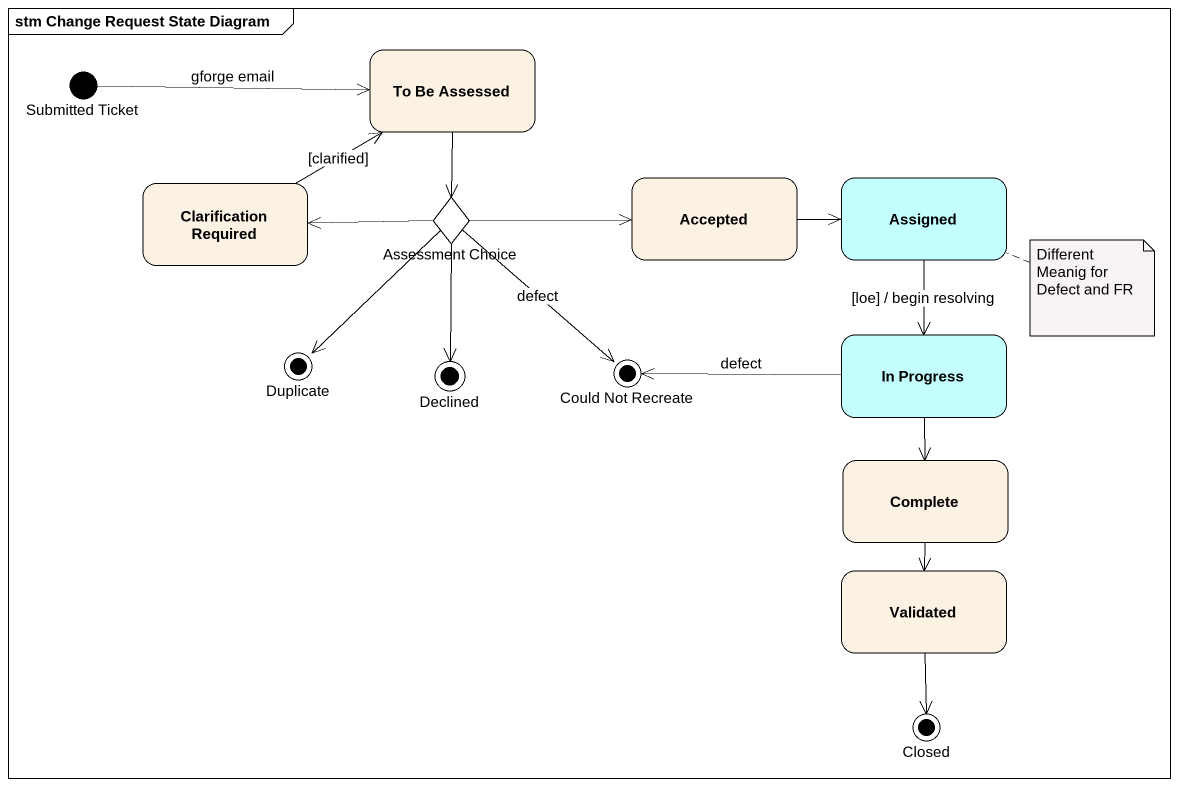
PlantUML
@startuml
mainframe stm Change Request State Diagram
hide empty description
state "Submitted Ticket" as Submitted_Ticket <<start>>
state "To Be Assessed" as To_Be_Assessed
state "Clarification Required" as Clarification_Required
state "Assessment Choice" as Assessment_Choice <<choice>>
state Accepted
state Assigned #C4FFFF
state "In Progress" as In_Progress #C4FFFF
state Duplicate <<end>>
state Declined <<end>>
state "Could Not Recreate" as Could_Not_Recreate <<end>>
state Complete
state Validated
state Closed <<end>>
Submitted_Ticket -right-> To_Be_Assessed : gforge email
To_Be_Assessed --> Assessment_Choice
Clarification_Required -right-> To_Be_Assessed : [clarified]
Assessment_Choice -left-> Clarification_Required
Assessment_Choice -right-> Accepted
Assessment_Choice --> Duplicate
Assessment_Choice --> Declined
Assessment_Choice --> Could_Not_Recreate : defect
Accepted -right-> Assigned
Assigned --> In_Progress : [loe] / begin resolving
In_Progress -left-> Could_Not_Recreate : defect
In_Progress --> Complete
Complete --> Validated
Validated --> Closed
note right of Assigned : Different Meanig for Defect and FR
@enduml
